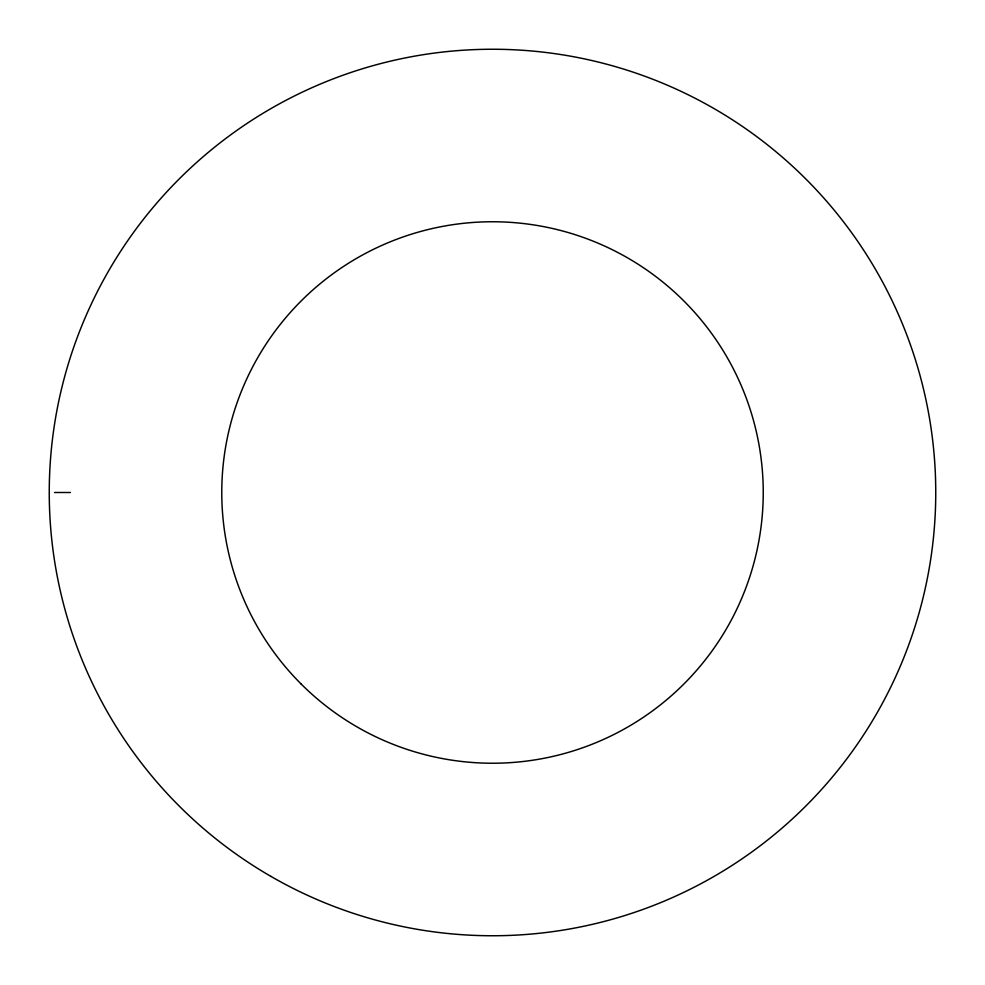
<?xml version="1.0" encoding="UTF-8"?>
<svg xmlns="http://www.w3.org/2000/svg" width="985" height="985" viewBox="0 0 985 985"><rect width="100%" height="100%" fill="white"/><g stroke="black" fill="none" stroke-linecap="round" stroke-linejoin="round"><path stroke-width="1.48" d="M54.52 492.5L70.427 492.5M270.875 876.367A443.25 443.25 0 0 0 935.75 492.5A443.25 443.25 0 0 0 270.875 108.633A443.25 443.25 0 0 0 270.875 876.367M301.065 683.935A270.74 270.74 0 0 0 754.017 562.57A270.74 270.74 0 0 0 422.43 230.982A270.74 270.74 0 0 0 301.065 683.935"/></g></svg>
